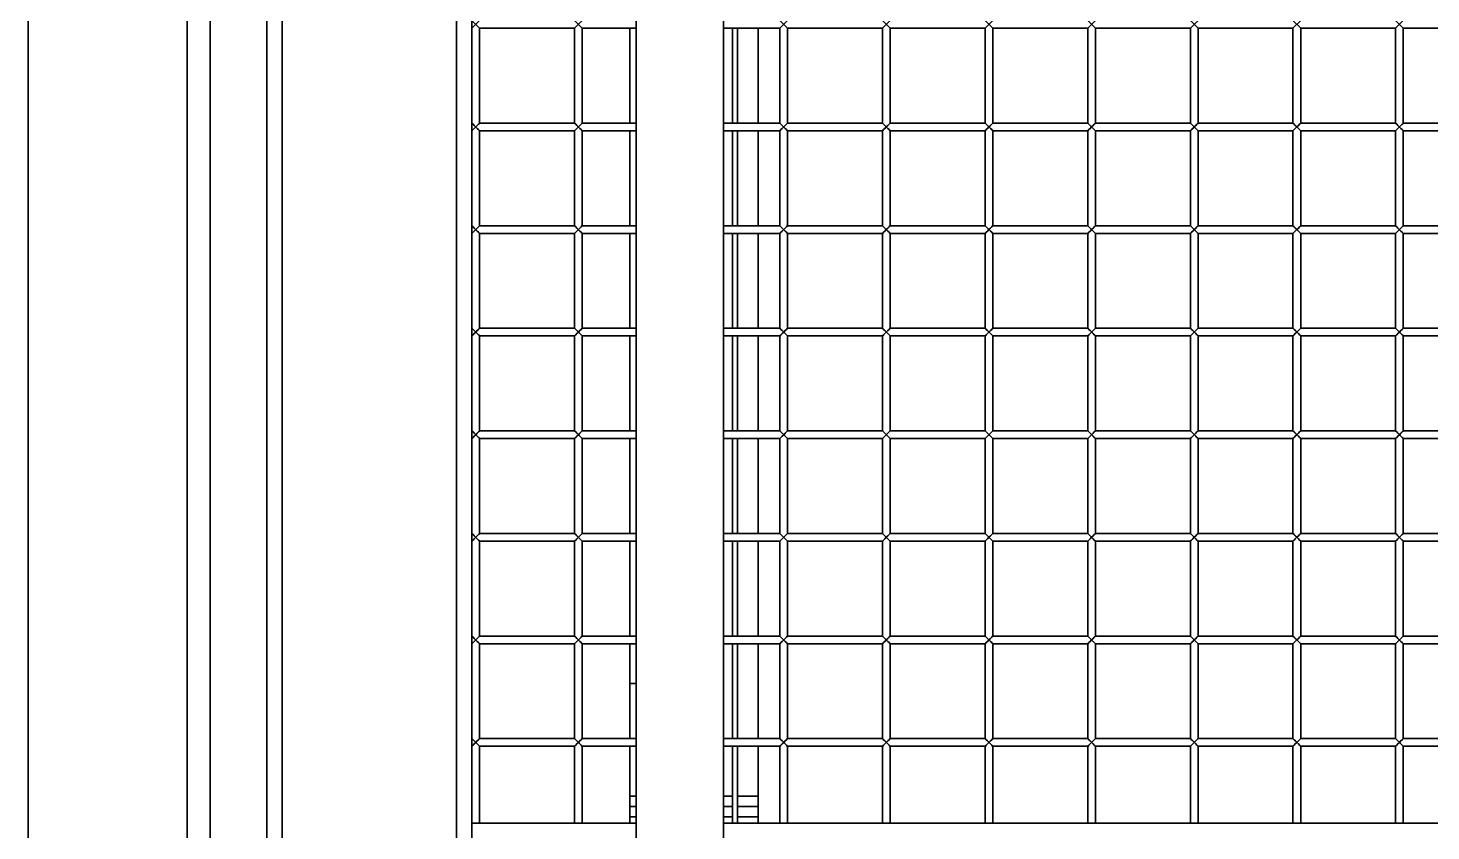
# Model space of a CAD drawing. Header units: millimetres. Extents: x 32496 to 166256, y 3504 to 23939.
# Drawn here: x 46758 to 47305, y 16560 to 16873 of the extents above; entities that cross this region are included whole.
import ezdxf

# ---------------------------------------------------------------- set-up
doc = ezdxf.new("R2010")
doc.units = ezdxf.units.MM
doc.layers.get('0').update_dxf_attribs({"lineweight": 35})

msp = doc.modelspace()

# ---------------------------------------------------------------- linework, layer by layer
at = {"linetype": 'Continuous'}
for p, q in [((46758.14, 17722.349), (46758.14, 15203.349)), ((46820.14, 17722.349), (46820.14, 15203.349)), ((46829.14, 17642.349), (46829.14, 15283.349)), ((46851.14, 17622.849), (46851.14, 15302.849)), ((46857.14, 15302.849), (46857.14, 17622.849)), ((46925.14, 17622.849), (46925.14, 15302.849)), ((46995.14, 17480.849), (46995.14, 16549.849)), ((47029.14, 17480.849), (47029.14, 16549.849)), ((46931.14, 16562.849), (46931.14, 17465.849)), ((46931.14, 16872.849), (46934.14, 16875.849)), ((46931.14, 16875.849), (46934.14, 16872.849)), ((46971.14, 16872.849), (46974.14, 16875.849)), ((46971.14, 16875.849), (46974.14, 16872.849)), ((47051.14, 16872.849), (47054.14, 16875.849)), ((47051.14, 16875.849), (47054.14, 16872.849)), ((47091.14, 16872.849), (47094.14, 16875.849)), ((47091.14, 16875.849), (47094.14, 16872.849)), ((47131.14, 16872.849), (47134.14, 16875.849)), ((47131.14, 16875.849), (47134.14, 16872.849)), ((47171.14, 16872.849), (47174.14, 16875.849)), ((47171.14, 16875.849), (47174.14, 16872.849)), ((47211.14, 16872.849), (47214.14, 16875.849)), ((47211.14, 16875.849), (47214.14, 16872.849)), ((47251.14, 16872.849), (47254.14, 16875.849)), ((47251.14, 16875.849), (47254.14, 16872.849)), ((47291.14, 16872.849), (47294.14, 16875.849)), ((47291.14, 16875.849), (47294.14, 16872.849)), ((46934.14, 16872.849), (46971.14, 16872.849)), ((46934.14, 16872.849), (46934.14, 16835.849)), ((46971.14, 16872.849), (46971.14, 16835.849)), ((46974.14, 16872.849), (46995.14, 16872.849)), ((46974.14, 16872.849), (46974.14, 16835.849)), ((46992.64, 16835.849), (46992.64, 16872.849)), ((47029.14, 16872.849), (47051.14, 16872.849)), ((47032.64, 16872.849), (47032.64, 16835.849)), ((47034.64, 16872.849), (47034.64, 16835.849)), ((47042.64, 16872.849), (47042.64, 16835.849)), ((47051.14, 16872.849), (47051.14, 16835.849)), ((47054.14, 16872.849), (47091.14, 16872.849)), ((47054.14, 16872.849), (47054.14, 16835.849)), ((47091.14, 16872.849), (47091.14, 16835.849)), ((47094.14, 16872.849), (47131.14, 16872.849)), ((47094.14, 16872.849), (47094.14, 16835.849)), ((47131.14, 16872.849), (47131.14, 16835.849)), ((47134.14, 16872.849), (47171.14, 16872.849)), ((47134.14, 16872.849), (47134.14, 16835.849)), ((47171.14, 16872.849), (47171.14, 16835.849)), ((47174.14, 16872.849), (47211.14, 16872.849)), ((47174.14, 16872.849), (47174.14, 16835.849)), ((47211.14, 16872.849), (47211.14, 16835.849)), ((47214.14, 16872.849), (47251.14, 16872.849)), ((47214.14, 16872.849), (47214.14, 16835.849)), ((47251.14, 16872.849), (47251.14, 16835.849)), ((47254.14, 16872.849), (47291.14, 16872.849)), ((47254.14, 16872.849), (47254.14, 16835.849)), ((47291.14, 16872.849), (47291.14, 16835.849)), ((47294.14, 16872.849), (47331.14, 16872.849)), ((47294.14, 16872.849), (47294.14, 16835.849)), ((46931.14, 16832.849), (46934.14, 16835.849)), ((46931.14, 16835.849), (46934.14, 16832.849)), ((46934.14, 16835.849), (46971.14, 16835.849)), ((46971.14, 16832.849), (46974.14, 16835.849)), ((46971.14, 16835.849), (46974.14, 16832.849)), ((46974.14, 16835.849), (46995.14, 16835.849)), ((47029.14, 16835.849), (47051.14, 16835.849)), ((47051.14, 16832.849), (47054.14, 16835.849)), ((47051.14, 16835.849), (47054.14, 16832.849)), ((47054.14, 16835.849), (47091.14, 16835.849)), ((47091.14, 16832.849), (47094.14, 16835.849)), ((47091.14, 16835.849), (47094.14, 16832.849)), ((47094.14, 16835.849), (47131.14, 16835.849)), ((47131.14, 16832.849), (47134.14, 16835.849)), ((47131.14, 16835.849), (47134.14, 16832.849)), ((47134.14, 16835.849), (47171.14, 16835.849)), ((47171.14, 16832.849), (47174.14, 16835.849)), ((47171.14, 16835.849), (47174.14, 16832.849)), ((47174.14, 16835.849), (47211.14, 16835.849)), ((47211.14, 16832.849), (47214.14, 16835.849)), ((47211.14, 16835.849), (47214.14, 16832.849)), ((47214.14, 16835.849), (47251.14, 16835.849)), ((47251.14, 16832.849), (47254.14, 16835.849)), ((47251.14, 16835.849), (47254.14, 16832.849)), ((47254.14, 16835.849), (47291.14, 16835.849)), ((47291.14, 16832.849), (47294.14, 16835.849)), ((47291.14, 16835.849), (47294.14, 16832.849)), ((47294.14, 16835.849), (47331.14, 16835.849)), ((46934.14, 16832.849), (46971.14, 16832.849)), ((46934.14, 16832.849), (46934.14, 16795.849)), ((46971.14, 16832.849), (46971.14, 16795.849)), ((46974.14, 16832.849), (46995.14, 16832.849)), ((46974.14, 16832.849), (46974.14, 16795.849)), ((46992.64, 16795.849), (46992.64, 16832.849)), ((47029.14, 16832.849), (47051.14, 16832.849)), ((47032.64, 16832.849), (47032.64, 16795.849)), ((47034.64, 16832.849), (47034.64, 16795.849)), ((47042.64, 16832.849), (47042.64, 16795.849)), ((47051.14, 16832.849), (47051.14, 16795.849)), ((47054.14, 16832.849), (47091.14, 16832.849)), ((47054.14, 16832.849), (47054.14, 16795.849)), ((47091.14, 16832.849), (47091.14, 16795.849)), ((47094.14, 16832.849), (47131.14, 16832.849)), ((47094.14, 16832.849), (47094.14, 16795.849)), ((47131.14, 16832.849), (47131.14, 16795.849)), ((47134.14, 16832.849), (47171.14, 16832.849)), ((47134.14, 16832.849), (47134.14, 16795.849)), ((47171.14, 16832.849), (47171.14, 16795.849)), ((47174.14, 16832.849), (47211.14, 16832.849)), ((47174.14, 16832.849), (47174.14, 16795.849)), ((47211.14, 16832.849), (47211.14, 16795.849)), ((47214.14, 16832.849), (47251.14, 16832.849)), ((47214.14, 16832.849), (47214.14, 16795.849)), ((47251.14, 16832.849), (47251.14, 16795.849)), ((47254.14, 16832.849), (47291.14, 16832.849)), ((47254.14, 16832.849), (47254.14, 16795.849)), ((47291.14, 16832.849), (47291.14, 16795.849)), ((47294.14, 16832.849), (47331.14, 16832.849)), ((47294.14, 16832.849), (47294.14, 16795.849)), ((46931.14, 16792.849), (46934.14, 16795.849)), ((46931.14, 16795.849), (46934.14, 16792.849)), ((46934.14, 16795.849), (46971.14, 16795.849)), ((46934.14, 16792.849), (46971.14, 16792.849)), ((46934.14, 16792.849), (46934.14, 16755.849)), ((46971.14, 16792.849), (46974.14, 16795.849)), ((46971.14, 16795.849), (46974.14, 16792.849)), ((46971.14, 16792.849), (46971.14, 16755.849)), ((46974.14, 16795.849), (46995.14, 16795.849)), ((46974.14, 16792.849), (46995.14, 16792.849)), ((46974.14, 16792.849), (46974.14, 16755.849)), ((46992.64, 16755.849), (46992.64, 16792.849)), ((47029.14, 16795.849), (47051.14, 16795.849)), ((47029.14, 16792.849), (47051.14, 16792.849)), ((47032.64, 16792.849), (47032.64, 16755.849)), ((47034.64, 16792.849), (47034.64, 16755.849)), ((47042.64, 16792.849), (47042.64, 16755.849)), ((47051.14, 16792.849), (47054.14, 16795.849)), ((47051.14, 16795.849), (47054.14, 16792.849)), ((47051.14, 16792.849), (47051.14, 16755.849)), ((47054.14, 16795.849), (47091.14, 16795.849)), ((47054.14, 16792.849), (47091.14, 16792.849)), ((47054.14, 16792.849), (47054.14, 16755.849)), ((47091.14, 16792.849), (47094.14, 16795.849)), ((47091.14, 16795.849), (47094.14, 16792.849)), ((47091.14, 16792.849), (47091.14, 16755.849)), ((47094.14, 16795.849), (47131.14, 16795.849)), ((47094.14, 16792.849), (47131.14, 16792.849)), ((47094.14, 16792.849), (47094.14, 16755.849)), ((47131.14, 16792.849), (47134.14, 16795.849)), ((47131.14, 16795.849), (47134.14, 16792.849)), ((47131.14, 16792.849), (47131.14, 16755.849)), ((47134.14, 16795.849), (47171.14, 16795.849)), ((47134.14, 16792.849), (47171.14, 16792.849)), ((47134.14, 16792.849), (47134.14, 16755.849)), ((47171.14, 16792.849), (47174.14, 16795.849)), ((47171.14, 16795.849), (47174.14, 16792.849)), ((47171.14, 16792.849), (47171.14, 16755.849)), ((47174.14, 16795.849), (47211.14, 16795.849)), ((47174.14, 16792.849), (47211.14, 16792.849)), ((47174.14, 16792.849), (47174.14, 16755.849)), ((47211.14, 16792.849), (47214.14, 16795.849)), ((47211.14, 16795.849), (47214.14, 16792.849)), ((47211.14, 16792.849), (47211.14, 16755.849)), ((47214.14, 16795.849), (47251.14, 16795.849)), ((47214.14, 16792.849), (47251.14, 16792.849)), ((47214.14, 16792.849), (47214.14, 16755.849)), ((47251.14, 16792.849), (47254.14, 16795.849)), ((47251.14, 16795.849), (47254.14, 16792.849)), ((47251.14, 16792.849), (47251.14, 16755.849)), ((47254.14, 16795.849), (47291.14, 16795.849)), ((47254.14, 16792.849), (47291.14, 16792.849)), ((47254.14, 16792.849), (47254.14, 16755.849)), ((47291.14, 16792.849), (47294.14, 16795.849)), ((47291.14, 16795.849), (47294.14, 16792.849)), ((47291.14, 16792.849), (47291.14, 16755.849)), ((47294.14, 16795.849), (47331.14, 16795.849)), ((47294.14, 16792.849), (47331.14, 16792.849)), ((47294.14, 16792.849), (47294.14, 16755.849)), ((46931.14, 16752.849), (46934.14, 16755.849)), ((46931.14, 16755.849), (46934.14, 16752.849)), ((46934.14, 16755.849), (46971.14, 16755.849)), ((46971.14, 16752.849), (46974.14, 16755.849)), ((46971.14, 16755.849), (46974.14, 16752.849)), ((46974.14, 16755.849), (46995.14, 16755.849)), ((47029.14, 16755.849), (47051.14, 16755.849)), ((47051.14, 16752.849), (47054.14, 16755.849)), ((47051.14, 16755.849), (47054.14, 16752.849)), ((47054.14, 16755.849), (47091.14, 16755.849)), ((47091.14, 16752.849), (47094.14, 16755.849)), ((47091.14, 16755.849), (47094.14, 16752.849)), ((47094.14, 16755.849), (47131.14, 16755.849)), ((47131.14, 16752.849), (47134.14, 16755.849)), ((47131.14, 16755.849), (47134.14, 16752.849)), ((47134.14, 16755.849), (47171.14, 16755.849)), ((47171.14, 16752.849), (47174.14, 16755.849)), ((47171.14, 16755.849), (47174.14, 16752.849)), ((47174.14, 16755.849), (47211.14, 16755.849)), ((47211.14, 16752.849), (47214.14, 16755.849)), ((47211.14, 16755.849), (47214.14, 16752.849)), ((47214.14, 16755.849), (47251.14, 16755.849)), ((47251.14, 16752.849), (47254.14, 16755.849)), ((47251.14, 16755.849), (47254.14, 16752.849)), ((47254.14, 16755.849), (47291.14, 16755.849)), ((47291.14, 16752.849), (47294.14, 16755.849)), ((47291.14, 16755.849), (47294.14, 16752.849)), ((47294.14, 16755.849), (47331.14, 16755.849)), ((46934.14, 16752.849), (46971.14, 16752.849)), ((46934.14, 16752.849), (46934.14, 16715.849)), ((46971.14, 16752.849), (46971.14, 16715.849)), ((46974.14, 16752.849), (46995.14, 16752.849)), ((46974.14, 16752.849), (46974.14, 16715.849)), ((46992.64, 16715.849), (46992.64, 16752.849)), ((47029.14, 16752.849), (47051.14, 16752.849)), ((47032.64, 16752.849), (47032.64, 16715.849)), ((47034.64, 16752.849), (47034.64, 16715.849)), ((47042.64, 16752.849), (47042.64, 16715.849)), ((47051.14, 16752.849), (47051.14, 16715.849)), ((47054.14, 16752.849), (47091.14, 16752.849)), ((47054.14, 16752.849), (47054.14, 16715.849)), ((47091.14, 16752.849), (47091.14, 16715.849)), ((47094.14, 16752.849), (47131.14, 16752.849)), ((47094.14, 16752.849), (47094.14, 16715.849)), ((47131.14, 16752.849), (47131.14, 16715.849)), ((47134.14, 16752.849), (47171.14, 16752.849)), ((47134.14, 16752.849), (47134.14, 16715.849)), ((47171.14, 16752.849), (47171.14, 16715.849)), ((47174.14, 16752.849), (47211.14, 16752.849)), ((47174.14, 16752.849), (47174.14, 16715.849)), ((47211.14, 16752.849), (47211.14, 16715.849)), ((47214.14, 16752.849), (47251.14, 16752.849)), ((47214.14, 16752.849), (47214.14, 16715.849)), ((47251.14, 16752.849), (47251.14, 16715.849)), ((47254.14, 16752.849), (47291.14, 16752.849)), ((47254.14, 16752.849), (47254.14, 16715.849)), ((47291.14, 16752.849), (47291.14, 16715.849)), ((47294.14, 16752.849), (47331.14, 16752.849)), ((47294.14, 16752.849), (47294.14, 16715.849)), ((46931.14, 16712.849), (46934.14, 16715.849)), ((46931.14, 16715.849), (46934.14, 16712.849)), ((46934.14, 16715.849), (46971.14, 16715.849)), ((46971.14, 16712.849), (46974.14, 16715.849)), ((46971.14, 16715.849), (46974.14, 16712.849)), ((46974.14, 16715.849), (46995.14, 16715.849)), ((47029.14, 16715.849), (47051.14, 16715.849)), ((47051.14, 16712.849), (47054.14, 16715.849)), ((47051.14, 16715.849), (47054.14, 16712.849)), ((47054.14, 16715.849), (47091.14, 16715.849)), ((47091.14, 16712.849), (47094.14, 16715.849)), ((47091.14, 16715.849), (47094.14, 16712.849)), ((47094.14, 16715.849), (47131.14, 16715.849)), ((47131.14, 16712.849), (47134.14, 16715.849)), ((47131.14, 16715.849), (47134.14, 16712.849)), ((47134.14, 16715.849), (47171.14, 16715.849)), ((47171.14, 16712.849), (47174.14, 16715.849)), ((47171.14, 16715.849), (47174.14, 16712.849)), ((47174.14, 16715.849), (47211.14, 16715.849)), ((47211.14, 16712.849), (47214.14, 16715.849)), ((47211.14, 16715.849), (47214.14, 16712.849)), ((47214.14, 16715.849), (47251.14, 16715.849)), ((47251.14, 16712.849), (47254.14, 16715.849)), ((47251.14, 16715.849), (47254.14, 16712.849)), ((47254.14, 16715.849), (47291.14, 16715.849)), ((47291.14, 16712.849), (47294.14, 16715.849)), ((47291.14, 16715.849), (47294.14, 16712.849)), ((47294.14, 16715.849), (47331.14, 16715.849)), ((46934.14, 16712.849), (46971.14, 16712.849)), ((46934.14, 16712.849), (46934.14, 16675.849)), ((46971.14, 16712.849), (46971.14, 16675.849)), ((46974.14, 16712.849), (46995.14, 16712.849)), ((46974.14, 16712.849), (46974.14, 16675.849)), ((46992.64, 16675.849), (46992.64, 16712.849)), ((47029.14, 16712.849), (47051.14, 16712.849)), ((47032.64, 16712.849), (47032.64, 16675.849)), ((47034.64, 16712.849), (47034.64, 16675.849)), ((47042.64, 16712.849), (47042.64, 16675.849)), ((47051.14, 16712.849), (47051.14, 16675.849)), ((47054.14, 16712.849), (47091.14, 16712.849)), ((47054.14, 16712.849), (47054.14, 16675.849)), ((47091.14, 16712.849), (47091.14, 16675.849)), ((47094.14, 16712.849), (47131.14, 16712.849)), ((47094.14, 16712.849), (47094.14, 16675.849)), ((47131.14, 16712.849), (47131.14, 16675.849)), ((47134.14, 16712.849), (47171.14, 16712.849)), ((47134.14, 16712.849), (47134.14, 16675.849)), ((47171.14, 16712.849), (47171.14, 16675.849)), ((47174.14, 16712.849), (47211.14, 16712.849)), ((47174.14, 16712.849), (47174.14, 16675.849)), ((47211.14, 16712.849), (47211.14, 16675.849)), ((47214.14, 16712.849), (47251.14, 16712.849)), ((47214.14, 16712.849), (47214.14, 16675.849)), ((47251.14, 16712.849), (47251.14, 16675.849)), ((47254.14, 16712.849), (47291.14, 16712.849)), ((47254.14, 16712.849), (47254.14, 16675.849)), ((47291.14, 16712.849), (47291.14, 16675.849)), ((47294.14, 16712.849), (47331.14, 16712.849)), ((47294.14, 16712.849), (47294.14, 16675.849)), ((46931.14, 16672.849), (46934.14, 16675.849)), ((46931.14, 16675.849), (46934.14, 16672.849)), ((46934.14, 16675.849), (46971.14, 16675.849)), ((46934.14, 16672.849), (46971.14, 16672.849)), ((46934.14, 16672.849), (46934.14, 16635.849)), ((46971.14, 16672.849), (46974.14, 16675.849)), ((46971.14, 16675.849), (46974.14, 16672.849)), ((46971.14, 16672.849), (46971.14, 16635.849)), ((46974.14, 16675.849), (46995.14, 16675.849)), ((46974.14, 16672.849), (46995.14, 16672.849)), ((46974.14, 16672.849), (46974.14, 16635.849)), ((46992.64, 16635.849), (46992.64, 16672.849)), ((47029.14, 16675.849), (47051.14, 16675.849)), ((47029.14, 16672.849), (47051.14, 16672.849)), ((47032.64, 16672.849), (47032.64, 16635.849)), ((47034.64, 16672.849), (47034.64, 16635.849)), ((47042.64, 16672.849), (47042.64, 16635.849)), ((47051.14, 16672.849), (47054.14, 16675.849)), ((47051.14, 16675.849), (47054.14, 16672.849)), ((47051.14, 16672.849), (47051.14, 16635.849)), ((47054.14, 16675.849), (47091.14, 16675.849)), ((47054.14, 16672.849), (47091.14, 16672.849)), ((47054.14, 16672.849), (47054.14, 16635.849)), ((47091.14, 16672.849), (47094.14, 16675.849)), ((47091.14, 16675.849), (47094.14, 16672.849)), ((47091.14, 16672.849), (47091.14, 16635.849)), ((47094.14, 16675.849), (47131.14, 16675.849)), ((47094.14, 16672.849), (47131.14, 16672.849)), ((47094.14, 16672.849), (47094.14, 16635.849)), ((47131.14, 16672.849), (47134.14, 16675.849)), ((47131.14, 16675.849), (47134.14, 16672.849)), ((47131.14, 16672.849), (47131.14, 16635.849)), ((47134.14, 16675.849), (47171.14, 16675.849)), ((47134.14, 16672.849), (47171.14, 16672.849)), ((47134.14, 16672.849), (47134.14, 16635.849)), ((47171.14, 16672.849), (47174.14, 16675.849)), ((47171.14, 16675.849), (47174.14, 16672.849)), ((47171.14, 16672.849), (47171.14, 16635.849)), ((47174.14, 16675.849), (47211.14, 16675.849)), ((47174.14, 16672.849), (47211.14, 16672.849)), ((47174.14, 16672.849), (47174.14, 16635.849)), ((47211.14, 16672.849), (47214.14, 16675.849)), ((47211.14, 16675.849), (47214.14, 16672.849)), ((47211.14, 16672.849), (47211.14, 16635.849)), ((47214.14, 16675.849), (47251.14, 16675.849)), ((47214.14, 16672.849), (47251.14, 16672.849)), ((47214.14, 16672.849), (47214.14, 16635.849)), ((47251.14, 16672.849), (47254.14, 16675.849)), ((47251.14, 16675.849), (47254.14, 16672.849)), ((47251.14, 16672.849), (47251.14, 16635.849)), ((47254.14, 16675.849), (47291.14, 16675.849)), ((47254.14, 16672.849), (47291.14, 16672.849)), ((47254.14, 16672.849), (47254.14, 16635.849)), ((47291.14, 16672.849), (47294.14, 16675.849)), ((47291.14, 16675.849), (47294.14, 16672.849)), ((47291.14, 16672.849), (47291.14, 16635.849)), ((47294.14, 16675.849), (47331.14, 16675.849)), ((47294.14, 16672.849), (47331.14, 16672.849)), ((47294.14, 16672.849), (47294.14, 16635.849)), ((46931.14, 16632.849), (46934.14, 16635.849)), ((46931.14, 16635.849), (46934.14, 16632.849)), ((46934.14, 16635.849), (46971.14, 16635.849)), ((46934.14, 16632.849), (46971.14, 16632.849)), ((46934.14, 16632.849), (46934.14, 16595.849)), ((46971.14, 16632.849), (46974.14, 16635.849)), ((46971.14, 16635.849), (46974.14, 16632.849)), ((46971.14, 16632.849), (46971.14, 16595.849)), ((46974.14, 16635.849), (46995.14, 16635.849)), ((46974.14, 16632.849), (46995.14, 16632.849)), ((46974.14, 16632.849), (46974.14, 16595.849)), ((46992.64, 16595.849), (46992.64, 16632.849)), ((47029.14, 16635.849), (47051.14, 16635.849)), ((47029.14, 16632.849), (47051.14, 16632.849)), ((47032.64, 16632.849), (47032.64, 16595.849)), ((47034.64, 16632.849), (47034.64, 16595.849)), ((47042.64, 16632.849), (47042.64, 16595.849)), ((47051.14, 16632.849), (47054.14, 16635.849)), ((47051.14, 16635.849), (47054.14, 16632.849)), ((47051.14, 16632.849), (47051.14, 16595.849)), ((47054.14, 16635.849), (47091.14, 16635.849)), ((47054.14, 16632.849), (47091.14, 16632.849)), ((47054.14, 16632.849), (47054.14, 16595.849)), ((47091.14, 16632.849), (47094.14, 16635.849)), ((47091.14, 16635.849), (47094.14, 16632.849)), ((47091.14, 16632.849), (47091.14, 16595.849)), ((47094.14, 16635.849), (47131.14, 16635.849)), ((47094.14, 16632.849), (47131.14, 16632.849)), ((47094.14, 16632.849), (47094.14, 16595.849)), ((47131.14, 16632.849), (47134.14, 16635.849)), ((47131.14, 16635.849), (47134.14, 16632.849)), ((47131.14, 16632.849), (47131.14, 16595.849)), ((47134.14, 16635.849), (47171.14, 16635.849)), ((47134.14, 16632.849), (47171.14, 16632.849)), ((47134.14, 16632.849), (47134.14, 16595.849)), ((47171.14, 16632.849), (47174.14, 16635.849)), ((47171.14, 16635.849), (47174.14, 16632.849)), ((47171.14, 16632.849), (47171.14, 16595.849)), ((47174.14, 16635.849), (47211.14, 16635.849)), ((47174.14, 16632.849), (47211.14, 16632.849)), ((47174.14, 16632.849), (47174.14, 16595.849)), ((47211.14, 16632.849), (47214.14, 16635.849)), ((47211.14, 16635.849), (47214.14, 16632.849)), ((47211.14, 16632.849), (47211.14, 16595.849)), ((47214.14, 16635.849), (47251.14, 16635.849)), ((47214.14, 16632.849), (47251.14, 16632.849)), ((47214.14, 16632.849), (47214.14, 16595.849)), ((47251.14, 16632.849), (47254.14, 16635.849)), ((47251.14, 16635.849), (47254.14, 16632.849)), ((47251.14, 16632.849), (47251.14, 16595.849)), ((47254.14, 16635.849), (47291.14, 16635.849)), ((47254.14, 16632.849), (47291.14, 16632.849)), ((47254.14, 16632.849), (47254.14, 16595.849)), ((47291.14, 16632.849), (47294.14, 16635.849)), ((47291.14, 16635.849), (47294.14, 16632.849)), ((47291.14, 16632.849), (47291.14, 16595.849)), ((47294.14, 16635.849), (47331.14, 16635.849)), ((47294.14, 16632.849), (47331.14, 16632.849)), ((47294.14, 16632.849), (47294.14, 16595.849)), ((46992.64, 16617.349), (46995.14, 16617.349)), ((46931.14, 16592.849), (46934.14, 16595.849)), ((46931.14, 16595.849), (46934.14, 16592.849)), ((46934.14, 16595.849), (46971.14, 16595.849)), ((46971.14, 16592.849), (46974.14, 16595.849)), ((46971.14, 16595.849), (46974.14, 16592.849)), ((46974.14, 16595.849), (46995.14, 16595.849)), ((47029.14, 16595.849), (47051.14, 16595.849)), ((47051.14, 16592.849), (47054.14, 16595.849)), ((47051.14, 16595.849), (47054.14, 16592.849)), ((47054.14, 16595.849), (47091.14, 16595.849)), ((47091.14, 16592.849), (47094.14, 16595.849)), ((47091.14, 16595.849), (47094.14, 16592.849)), ((47094.14, 16595.849), (47131.14, 16595.849)), ((47131.14, 16592.849), (47134.14, 16595.849)), ((47131.14, 16595.849), (47134.14, 16592.849)), ((47134.14, 16595.849), (47171.14, 16595.849)), ((47171.14, 16592.849), (47174.14, 16595.849)), ((47171.14, 16595.849), (47174.14, 16592.849)), ((47174.14, 16595.849), (47211.14, 16595.849)), ((47211.14, 16592.849), (47214.14, 16595.849)), ((47211.14, 16595.849), (47214.14, 16592.849)), ((47214.14, 16595.849), (47251.14, 16595.849)), ((47251.14, 16592.849), (47254.14, 16595.849)), ((47251.14, 16595.849), (47254.14, 16592.849)), ((47254.14, 16595.849), (47291.14, 16595.849)), ((47291.14, 16592.849), (47294.14, 16595.849)), ((47291.14, 16595.849), (47294.14, 16592.849)), ((47294.14, 16595.849), (47331.14, 16595.849)), ((46934.14, 16592.849), (46971.14, 16592.849)), ((46934.14, 16592.849), (46934.14, 16562.849)), ((46971.14, 16592.849), (46971.14, 16562.849)), ((46974.14, 16592.849), (46995.14, 16592.849)), ((46974.14, 16592.849), (46974.14, 16562.849)), ((46992.64, 16562.849), (46992.64, 16592.849)), ((47029.14, 16592.849), (47051.14, 16592.849)), ((47032.64, 16592.849), (47032.64, 16562.849)), ((47034.64, 16592.849), (47034.64, 16562.849)), ((47042.64, 16592.849), (47042.64, 16562.849)), ((47051.14, 16592.849), (47051.14, 16562.849)), ((47054.14, 16592.849), (47091.14, 16592.849)), ((47054.14, 16592.849), (47054.14, 16562.849)), ((47091.14, 16592.849), (47091.14, 16562.849)), ((47094.14, 16592.849), (47131.14, 16592.849)), ((47094.14, 16592.849), (47094.14, 16562.849)), ((47131.14, 16592.849), (47131.14, 16562.849)), ((47134.14, 16592.849), (47171.14, 16592.849)), ((47134.14, 16592.849), (47134.14, 16562.849)), ((47171.14, 16592.849), (47171.14, 16562.849)), ((47174.14, 16592.849), (47211.14, 16592.849)), ((47174.14, 16592.849), (47174.14, 16562.849)), ((47211.14, 16592.849), (47211.14, 16562.849)), ((47214.14, 16592.849), (47251.14, 16592.849)), ((47214.14, 16592.849), (47214.14, 16562.849)), ((47251.14, 16592.849), (47251.14, 16562.849)), ((47254.14, 16592.849), (47291.14, 16592.849)), ((47254.14, 16592.849), (47254.14, 16562.849)), ((47291.14, 16592.849), (47291.14, 16562.849)), ((47294.14, 16592.849), (47331.14, 16592.849)), ((47294.14, 16592.849), (47294.14, 16562.849)), ((46995.14, 16573.349), (46992.64, 16573.349)), ((47032.64, 16573.349), (47029.14, 16573.349)), ((47042.64, 16573.349), (47034.64, 16573.349)), ((46992.64, 16569.349), (46995.14, 16569.349)), ((47029.14, 16569.349), (47032.64, 16569.349)), ((47034.64, 16569.349), (47042.64, 16569.349)), ((46995.14, 16562.849), (46931.14, 16562.849)), ((46931.14, 16362.849), (46931.14, 16562.849)), ((46995.14, 16565.349), (46992.64, 16565.349)), ((47032.64, 16565.349), (47029.14, 16565.349)), ((47655.14, 16562.849), (47029.14, 16562.849)), ((47042.64, 16565.349), (47034.64, 16565.349))]:
    msp.add_line(p, q, dxfattribs=at)
for points in [[(46931.14, 16835.849), (46931.57, 16835.418), (46932.06, 16834.929), (46933.229, 16833.759)], [(46932.64, 16834.349), (46933.227, 16834.936), (46933.702, 16835.411), (46934.025, 16835.734)], [(46971.14, 16835.849), (46971.57, 16835.418), (46972.06, 16834.929), (46973.229, 16833.759)], [(46972.64, 16834.349), (46973.227, 16834.936), (46973.702, 16835.411), (46974.025, 16835.734)], [(47051.14, 16835.849), (47051.57, 16835.418), (47052.06, 16834.929), (47053.229, 16833.759)], [(47052.64, 16834.349), (47053.227, 16834.936), (47053.702, 16835.411), (47054.025, 16835.734)], [(47091.14, 16835.849), (47091.57, 16835.418), (47092.06, 16834.929), (47093.229, 16833.759)], [(47092.64, 16834.349), (47093.227, 16834.936), (47093.702, 16835.411), (47094.025, 16835.734)], [(47131.14, 16835.849), (47131.57, 16835.418), (47132.06, 16834.929), (47133.229, 16833.759)], [(47132.64, 16834.349), (47133.227, 16834.936), (47133.702, 16835.411), (47134.025, 16835.734)], [(47171.14, 16835.849), (47171.57, 16835.418), (47172.06, 16834.929), (47173.229, 16833.759)], [(47172.64, 16834.349), (47173.227, 16834.936), (47173.702, 16835.411), (47174.025, 16835.734)], [(47211.14, 16835.849), (47211.57, 16835.418), (47212.06, 16834.929), (47213.229, 16833.759)], [(47212.64, 16834.349), (47213.227, 16834.936), (47213.702, 16835.411), (47214.025, 16835.734)], [(47251.14, 16835.849), (47251.57, 16835.418), (47252.06, 16834.929), (47253.229, 16833.759)], [(47252.64, 16834.349), (47253.227, 16834.936), (47253.702, 16835.411), (47254.025, 16835.734)], [(47291.14, 16835.849), (47291.57, 16835.418), (47292.06, 16834.929), (47293.229, 16833.759)], [(47292.64, 16834.349), (47293.227, 16834.936), (47293.702, 16835.411), (47294.025, 16835.734)], [(46932.64, 16834.349), (46932.049, 16833.758), (46931.579, 16833.288), (46931.254, 16832.963)], [(46934.024, 16832.965), (46933.701, 16833.287), (46933.229, 16833.759)], [(46972.64, 16834.349), (46972.049, 16833.758), (46971.579, 16833.288), (46971.254, 16832.963)], [(46974.024, 16832.965), (46973.701, 16833.287), (46973.229, 16833.759)], [(47052.64, 16834.349), (47052.049, 16833.758), (47051.579, 16833.288), (47051.254, 16832.963)], [(47054.024, 16832.965), (47053.701, 16833.287), (47053.229, 16833.759)], [(47092.64, 16834.349), (47092.049, 16833.758), (47091.579, 16833.288), (47091.254, 16832.963)], [(47094.024, 16832.965), (47093.701, 16833.287), (47093.229, 16833.759)], [(47132.64, 16834.349), (47132.049, 16833.758), (47131.579, 16833.288), (47131.254, 16832.963)], [(47134.024, 16832.965), (47133.701, 16833.287), (47133.229, 16833.759)], [(47172.64, 16834.349), (47172.049, 16833.758), (47171.579, 16833.288), (47171.254, 16832.963)], [(47174.024, 16832.965), (47173.701, 16833.287), (47173.229, 16833.759)], [(47212.64, 16834.349), (47212.049, 16833.758), (47211.579, 16833.288), (47211.254, 16832.963)], [(47214.024, 16832.965), (47213.701, 16833.287), (47213.229, 16833.759)], [(47252.64, 16834.349), (47252.049, 16833.758), (47251.579, 16833.288), (47251.254, 16832.963)], [(47254.024, 16832.965), (47253.701, 16833.287), (47253.229, 16833.759)], [(47292.64, 16834.349), (47292.049, 16833.758), (47291.579, 16833.288), (47291.254, 16832.963)], [(47294.024, 16832.965), (47293.701, 16833.287), (47293.229, 16833.759)], [(46931.14, 16795.849), (46931.57, 16795.418), (46932.06, 16794.929), (46933.229, 16793.759)], [(46932.64, 16794.349), (46932.049, 16793.758), (46931.579, 16793.288), (46931.254, 16792.963)], [(46932.64, 16794.349), (46933.227, 16794.936), (46933.702, 16795.411), (46934.025, 16795.734)], [(46934.024, 16792.965), (46933.701, 16793.287), (46933.229, 16793.759)], [(46971.14, 16795.849), (46971.57, 16795.418), (46972.06, 16794.929), (46973.229, 16793.759)], [(46972.64, 16794.349), (46972.049, 16793.758), (46971.579, 16793.288), (46971.254, 16792.963)], [(46972.64, 16794.349), (46973.227, 16794.936), (46973.702, 16795.411), (46974.025, 16795.734)], [(46974.024, 16792.965), (46973.701, 16793.287), (46973.229, 16793.759)], [(47051.14, 16795.849), (47051.57, 16795.418), (47052.06, 16794.929), (47053.229, 16793.759)], [(47052.64, 16794.349), (47052.049, 16793.758), (47051.579, 16793.288), (47051.254, 16792.963)], [(47052.64, 16794.349), (47053.227, 16794.936), (47053.702, 16795.411), (47054.025, 16795.734)], [(47054.024, 16792.965), (47053.701, 16793.287), (47053.229, 16793.759)], [(47091.14, 16795.849), (47091.57, 16795.418), (47092.06, 16794.929), (47093.229, 16793.759)], [(47092.64, 16794.349), (47092.049, 16793.758), (47091.579, 16793.288), (47091.254, 16792.963)], [(47092.64, 16794.349), (47093.227, 16794.936), (47093.702, 16795.411), (47094.025, 16795.734)], [(47094.024, 16792.965), (47093.701, 16793.287), (47093.229, 16793.759)], [(47131.14, 16795.849), (47131.57, 16795.418), (47132.06, 16794.929), (47133.229, 16793.759)], [(47132.64, 16794.349), (47132.049, 16793.758), (47131.579, 16793.288), (47131.254, 16792.963)], [(47132.64, 16794.349), (47133.227, 16794.936), (47133.702, 16795.411), (47134.025, 16795.734)], [(47134.024, 16792.965), (47133.701, 16793.287), (47133.229, 16793.759)], [(47171.14, 16795.849), (47171.57, 16795.418), (47172.06, 16794.929), (47173.229, 16793.759)], [(47172.64, 16794.349), (47172.049, 16793.758), (47171.579, 16793.288), (47171.254, 16792.963)], [(47172.64, 16794.349), (47173.227, 16794.936), (47173.702, 16795.411), (47174.025, 16795.734)], [(47174.024, 16792.965), (47173.701, 16793.287), (47173.229, 16793.759)], [(47211.14, 16795.849), (47211.57, 16795.418), (47212.06, 16794.929), (47213.229, 16793.759)], [(47212.64, 16794.349), (47212.049, 16793.758), (47211.579, 16793.288), (47211.254, 16792.963)], [(47212.64, 16794.349), (47213.227, 16794.936), (47213.702, 16795.411), (47214.025, 16795.734)], [(47214.024, 16792.965), (47213.701, 16793.287), (47213.229, 16793.759)], [(47251.14, 16795.849), (47251.57, 16795.418), (47252.06, 16794.929), (47253.229, 16793.759)], [(47252.64, 16794.349), (47252.049, 16793.758), (47251.579, 16793.288), (47251.254, 16792.963)], [(47252.64, 16794.349), (47253.227, 16794.936), (47253.702, 16795.411), (47254.025, 16795.734)], [(47254.024, 16792.965), (47253.701, 16793.287), (47253.229, 16793.759)], [(47291.14, 16795.849), (47291.57, 16795.418), (47292.06, 16794.929), (47293.229, 16793.759)], [(47292.64, 16794.349), (47292.049, 16793.758), (47291.579, 16793.288), (47291.254, 16792.963)], [(47292.64, 16794.349), (47293.227, 16794.936), (47293.702, 16795.411), (47294.025, 16795.734)], [(47294.024, 16792.965), (47293.701, 16793.287), (47293.229, 16793.759)], [(46931.14, 16755.849), (46931.57, 16755.418), (46932.06, 16754.929), (46933.229, 16753.759)], [(46932.64, 16754.349), (46932.049, 16753.758), (46931.579, 16753.288), (46931.254, 16752.963)], [(46932.64, 16754.349), (46933.227, 16754.936), (46933.702, 16755.411), (46934.025, 16755.734)], [(46934.024, 16752.965), (46933.701, 16753.287), (46933.229, 16753.759)], [(46971.14, 16755.849), (46971.57, 16755.418), (46972.06, 16754.929), (46973.229, 16753.759)], [(46972.64, 16754.349), (46972.049, 16753.758), (46971.579, 16753.288), (46971.254, 16752.963)], [(46972.64, 16754.349), (46973.227, 16754.936), (46973.702, 16755.411), (46974.025, 16755.734)], [(46974.024, 16752.965), (46973.701, 16753.287), (46973.229, 16753.759)], [(47051.14, 16755.849), (47051.57, 16755.418), (47052.06, 16754.929), (47053.229, 16753.759)], [(47052.64, 16754.349), (47052.049, 16753.758), (47051.579, 16753.288), (47051.254, 16752.963)], [(47052.64, 16754.349), (47053.227, 16754.936), (47053.702, 16755.411), (47054.025, 16755.734)], [(47054.024, 16752.965), (47053.701, 16753.287), (47053.229, 16753.759)], [(47091.14, 16755.849), (47091.57, 16755.418), (47092.06, 16754.929), (47093.229, 16753.759)], [(47092.64, 16754.349), (47092.049, 16753.758), (47091.579, 16753.288), (47091.254, 16752.963)], [(47092.64, 16754.349), (47093.227, 16754.936), (47093.702, 16755.411), (47094.025, 16755.734)], [(47094.024, 16752.965), (47093.701, 16753.287), (47093.229, 16753.759)], [(47131.14, 16755.849), (47131.57, 16755.418), (47132.06, 16754.929), (47133.229, 16753.759)], [(47132.64, 16754.349), (47132.049, 16753.758), (47131.579, 16753.288), (47131.254, 16752.963)], [(47132.64, 16754.349), (47133.227, 16754.936), (47133.702, 16755.411), (47134.025, 16755.734)], [(47134.024, 16752.965), (47133.701, 16753.287), (47133.229, 16753.759)], [(47171.14, 16755.849), (47171.57, 16755.418), (47172.06, 16754.929), (47173.229, 16753.759)], [(47172.64, 16754.349), (47172.049, 16753.758), (47171.579, 16753.288), (47171.254, 16752.963)], [(47172.64, 16754.349), (47173.227, 16754.936), (47173.702, 16755.411), (47174.025, 16755.734)], [(47174.024, 16752.965), (47173.701, 16753.287), (47173.229, 16753.759)], [(47211.14, 16755.849), (47211.57, 16755.418), (47212.06, 16754.929), (47213.229, 16753.759)], [(47212.64, 16754.349), (47212.049, 16753.758), (47211.579, 16753.288), (47211.254, 16752.963)], [(47212.64, 16754.349), (47213.227, 16754.936), (47213.702, 16755.411), (47214.025, 16755.734)], [(47214.024, 16752.965), (47213.701, 16753.287), (47213.229, 16753.759)], [(47251.14, 16755.849), (47251.57, 16755.418), (47252.06, 16754.929), (47253.229, 16753.759)], [(47252.64, 16754.349), (47252.049, 16753.758), (47251.579, 16753.288), (47251.254, 16752.963)], [(47252.64, 16754.349), (47253.227, 16754.936), (47253.702, 16755.411), (47254.025, 16755.734)], [(47254.024, 16752.965), (47253.701, 16753.287), (47253.229, 16753.759)], [(47291.14, 16755.849), (47291.57, 16755.418), (47292.06, 16754.929), (47293.229, 16753.759)], [(47292.64, 16754.349), (47292.049, 16753.758), (47291.579, 16753.288), (47291.254, 16752.963)], [(47292.64, 16754.349), (47293.227, 16754.936), (47293.702, 16755.411), (47294.025, 16755.734)], [(47294.024, 16752.965), (47293.701, 16753.287), (47293.229, 16753.759)], [(46931.14, 16715.849), (46931.57, 16715.418), (46932.06, 16714.929), (46933.229, 16713.759)], [(46932.64, 16714.349), (46933.227, 16714.936), (46933.702, 16715.411), (46934.025, 16715.734)], [(46971.14, 16715.849), (46971.57, 16715.418), (46972.06, 16714.929), (46973.229, 16713.759)], [(46972.64, 16714.349), (46973.227, 16714.936), (46973.702, 16715.411), (46974.025, 16715.734)], [(47051.14, 16715.849), (47051.57, 16715.418), (47052.06, 16714.929), (47053.229, 16713.759)], [(47052.64, 16714.349), (47053.227, 16714.936), (47053.702, 16715.411), (47054.025, 16715.734)], [(47091.14, 16715.849), (47091.57, 16715.418), (47092.06, 16714.929), (47093.229, 16713.759)], [(47092.64, 16714.349), (47093.227, 16714.936), (47093.702, 16715.411), (47094.025, 16715.734)], [(47131.14, 16715.849), (47131.57, 16715.418), (47132.06, 16714.929), (47133.229, 16713.759)], [(47132.64, 16714.349), (47133.227, 16714.936), (47133.702, 16715.411), (47134.025, 16715.734)], [(47171.14, 16715.849), (47171.57, 16715.418), (47172.06, 16714.929), (47173.229, 16713.759)], [(47172.64, 16714.349), (47173.227, 16714.936), (47173.702, 16715.411), (47174.025, 16715.734)], [(47211.14, 16715.849), (47211.57, 16715.418), (47212.06, 16714.929), (47213.229, 16713.759)], [(47212.64, 16714.349), (47213.227, 16714.936), (47213.702, 16715.411), (47214.025, 16715.734)], [(47251.14, 16715.849), (47251.57, 16715.418), (47252.06, 16714.929), (47253.229, 16713.759)], [(47252.64, 16714.349), (47253.227, 16714.936), (47253.702, 16715.411), (47254.025, 16715.734)], [(47291.14, 16715.849), (47291.57, 16715.418), (47292.06, 16714.929), (47293.229, 16713.759)], [(47292.64, 16714.349), (47293.227, 16714.936), (47293.702, 16715.411), (47294.025, 16715.734)], [(46932.64, 16714.349), (46932.049, 16713.758), (46931.579, 16713.288), (46931.254, 16712.963)], [(46934.024, 16712.965), (46933.701, 16713.287), (46933.229, 16713.759)], [(46972.64, 16714.349), (46972.049, 16713.758), (46971.579, 16713.288), (46971.254, 16712.963)], [(46974.024, 16712.965), (46973.701, 16713.287), (46973.229, 16713.759)], [(47052.64, 16714.349), (47052.049, 16713.758), (47051.579, 16713.288), (47051.254, 16712.963)], [(47054.024, 16712.965), (47053.701, 16713.287), (47053.229, 16713.759)], [(47092.64, 16714.349), (47092.049, 16713.758), (47091.579, 16713.288), (47091.254, 16712.963)], [(47094.024, 16712.965), (47093.701, 16713.287), (47093.229, 16713.759)], [(47132.64, 16714.349), (47132.049, 16713.758), (47131.579, 16713.288), (47131.254, 16712.963)], [(47134.024, 16712.965), (47133.701, 16713.287), (47133.229, 16713.759)], [(47172.64, 16714.349), (47172.049, 16713.758), (47171.579, 16713.288), (47171.254, 16712.963)], [(47174.024, 16712.965), (47173.701, 16713.287), (47173.229, 16713.759)], [(47212.64, 16714.349), (47212.049, 16713.758), (47211.579, 16713.288), (47211.254, 16712.963)], [(47214.024, 16712.965), (47213.701, 16713.287), (47213.229, 16713.759)], [(47252.64, 16714.349), (47252.049, 16713.758), (47251.579, 16713.288), (47251.254, 16712.963)], [(47254.024, 16712.965), (47253.701, 16713.287), (47253.229, 16713.759)], [(47292.64, 16714.349), (47292.049, 16713.758), (47291.579, 16713.288), (47291.254, 16712.963)], [(47294.024, 16712.965), (47293.701, 16713.287), (47293.229, 16713.759)], [(46931.14, 16675.849), (46931.57, 16675.418), (46932.06, 16674.929), (46933.229, 16673.759)], [(46932.64, 16674.349), (46932.049, 16673.758), (46931.579, 16673.288), (46931.254, 16672.963)], [(46932.64, 16674.349), (46933.227, 16674.936), (46933.702, 16675.411), (46934.025, 16675.734)], [(46934.024, 16672.965), (46933.701, 16673.287), (46933.229, 16673.759)], [(46971.14, 16675.849), (46971.57, 16675.418), (46972.06, 16674.929), (46973.229, 16673.759)], [(46972.64, 16674.349), (46972.049, 16673.758), (46971.579, 16673.288), (46971.254, 16672.963)], [(46972.64, 16674.349), (46973.227, 16674.936), (46973.702, 16675.411), (46974.025, 16675.734)], [(46974.024, 16672.965), (46973.701, 16673.287), (46973.229, 16673.759)], [(47051.14, 16675.849), (47051.57, 16675.418), (47052.06, 16674.929), (47053.229, 16673.759)], [(47052.64, 16674.349), (47052.049, 16673.758), (47051.579, 16673.288), (47051.254, 16672.963)], [(47052.64, 16674.349), (47053.227, 16674.936), (47053.702, 16675.411), (47054.025, 16675.734)], [(47054.024, 16672.965), (47053.701, 16673.287), (47053.229, 16673.759)], [(47091.14, 16675.849), (47091.57, 16675.418), (47092.06, 16674.929), (47093.229, 16673.759)], [(47092.64, 16674.349), (47092.049, 16673.758), (47091.579, 16673.288), (47091.254, 16672.963)], [(47092.64, 16674.349), (47093.227, 16674.936), (47093.702, 16675.411), (47094.025, 16675.734)], [(47094.024, 16672.965), (47093.701, 16673.287), (47093.229, 16673.759)], [(47131.14, 16675.849), (47131.57, 16675.418), (47132.06, 16674.929), (47133.229, 16673.759)], [(47132.64, 16674.349), (47132.049, 16673.758), (47131.579, 16673.288), (47131.254, 16672.963)], [(47132.64, 16674.349), (47133.227, 16674.936), (47133.702, 16675.411), (47134.025, 16675.734)], [(47134.024, 16672.965), (47133.701, 16673.287), (47133.229, 16673.759)], [(47171.14, 16675.849), (47171.57, 16675.418), (47172.06, 16674.929), (47173.229, 16673.759)], [(47172.64, 16674.349), (47172.049, 16673.758), (47171.579, 16673.288), (47171.254, 16672.963)], [(47172.64, 16674.349), (47173.227, 16674.936), (47173.702, 16675.411), (47174.025, 16675.734)], [(47174.024, 16672.965), (47173.701, 16673.287), (47173.229, 16673.759)], [(47211.14, 16675.849), (47211.57, 16675.418), (47212.06, 16674.929), (47213.229, 16673.759)], [(47212.64, 16674.349), (47212.049, 16673.758), (47211.579, 16673.288), (47211.254, 16672.963)], [(47212.64, 16674.349), (47213.227, 16674.936), (47213.702, 16675.411), (47214.025, 16675.734)], [(47214.024, 16672.965), (47213.701, 16673.287), (47213.229, 16673.759)], [(47251.14, 16675.849), (47251.57, 16675.418), (47252.06, 16674.929), (47253.229, 16673.759)], [(47252.64, 16674.349), (47252.049, 16673.758), (47251.579, 16673.288), (47251.254, 16672.963)], [(47252.64, 16674.349), (47253.227, 16674.936), (47253.702, 16675.411), (47254.025, 16675.734)], [(47254.024, 16672.965), (47253.701, 16673.287), (47253.229, 16673.759)], [(47291.14, 16675.849), (47291.57, 16675.418), (47292.06, 16674.929), (47293.229, 16673.759)], [(47292.64, 16674.349), (47292.049, 16673.758), (47291.579, 16673.288), (47291.254, 16672.963)], [(47292.64, 16674.349), (47293.227, 16674.936), (47293.702, 16675.411), (47294.025, 16675.734)], [(47294.024, 16672.965), (47293.701, 16673.287), (47293.229, 16673.759)], [(46931.14, 16635.849), (46931.57, 16635.418), (46932.06, 16634.929), (46933.229, 16633.759)], [(46932.64, 16634.349), (46932.049, 16633.758), (46931.579, 16633.288), (46931.254, 16632.963)], [(46932.64, 16634.349), (46933.227, 16634.936), (46933.702, 16635.411), (46934.025, 16635.734)], [(46934.024, 16632.965), (46933.701, 16633.287), (46933.229, 16633.759)], [(46971.14, 16635.849), (46971.57, 16635.418), (46972.06, 16634.929), (46973.229, 16633.759)], [(46972.64, 16634.349), (46972.049, 16633.758), (46971.579, 16633.288), (46971.254, 16632.963)], [(46972.64, 16634.349), (46973.227, 16634.936), (46973.702, 16635.411), (46974.025, 16635.734)], [(46974.024, 16632.965), (46973.701, 16633.287), (46973.229, 16633.759)], [(47051.14, 16635.849), (47051.57, 16635.418), (47052.06, 16634.929), (47053.229, 16633.759)], [(47052.64, 16634.349), (47052.049, 16633.758), (47051.579, 16633.288), (47051.254, 16632.963)], [(47052.64, 16634.349), (47053.227, 16634.936), (47053.702, 16635.411), (47054.025, 16635.734)], [(47054.024, 16632.965), (47053.701, 16633.287), (47053.229, 16633.759)], [(47091.14, 16635.849), (47091.57, 16635.418), (47092.06, 16634.929), (47093.229, 16633.759)], [(47092.64, 16634.349), (47092.049, 16633.758), (47091.579, 16633.288), (47091.254, 16632.963)], [(47092.64, 16634.349), (47093.227, 16634.936), (47093.702, 16635.411), (47094.025, 16635.734)], [(47094.024, 16632.965), (47093.701, 16633.287), (47093.229, 16633.759)], [(47131.14, 16635.849), (47131.57, 16635.418), (47132.06, 16634.929), (47133.229, 16633.759)], [(47132.64, 16634.349), (47132.049, 16633.758), (47131.579, 16633.288), (47131.254, 16632.963)], [(47132.64, 16634.349), (47133.227, 16634.936), (47133.702, 16635.411), (47134.025, 16635.734)], [(47134.024, 16632.965), (47133.701, 16633.287), (47133.229, 16633.759)], [(47171.14, 16635.849), (47171.57, 16635.418), (47172.06, 16634.929), (47173.229, 16633.759)], [(47172.64, 16634.349), (47172.049, 16633.758), (47171.579, 16633.288), (47171.254, 16632.963)], [(47172.64, 16634.349), (47173.227, 16634.936), (47173.702, 16635.411), (47174.025, 16635.734)], [(47174.024, 16632.965), (47173.701, 16633.287), (47173.229, 16633.759)], [(47211.14, 16635.849), (47211.57, 16635.418), (47212.06, 16634.929), (47213.229, 16633.759)], [(47212.64, 16634.349), (47212.049, 16633.758), (47211.579, 16633.288), (47211.254, 16632.963)], [(47212.64, 16634.349), (47213.227, 16634.936), (47213.702, 16635.411), (47214.025, 16635.734)], [(47214.024, 16632.965), (47213.701, 16633.287), (47213.229, 16633.759)], [(47251.14, 16635.849), (47251.57, 16635.418), (47252.06, 16634.929), (47253.229, 16633.759)], [(47252.64, 16634.349), (47252.049, 16633.758), (47251.579, 16633.288), (47251.254, 16632.963)], [(47252.64, 16634.349), (47253.227, 16634.936), (47253.702, 16635.411), (47254.025, 16635.734)], [(47254.024, 16632.965), (47253.701, 16633.287), (47253.229, 16633.759)], [(47291.14, 16635.849), (47291.57, 16635.418), (47292.06, 16634.929), (47293.229, 16633.759)], [(47292.64, 16634.349), (47292.049, 16633.758), (47291.579, 16633.288), (47291.254, 16632.963)], [(47292.64, 16634.349), (47293.227, 16634.936), (47293.702, 16635.411), (47294.025, 16635.734)], [(47294.024, 16632.965), (47293.701, 16633.287), (47293.229, 16633.759)], [(46931.14, 16595.849), (46931.57, 16595.418), (46932.06, 16594.929), (46933.229, 16593.759)], [(46932.64, 16594.349), (46932.049, 16593.758), (46931.579, 16593.288), (46931.254, 16592.963)], [(46932.64, 16594.349), (46933.227, 16594.936), (46933.702, 16595.411), (46934.025, 16595.734)], [(46971.14, 16595.849), (46971.57, 16595.418), (46972.06, 16594.929), (46973.229, 16593.759)], [(46972.64, 16594.349), (46972.049, 16593.758), (46971.579, 16593.288), (46971.254, 16592.963)], [(46972.64, 16594.349), (46973.227, 16594.936), (46973.702, 16595.411), (46974.025, 16595.734)], [(47051.14, 16595.849), (47051.57, 16595.418), (47052.06, 16594.929), (47053.229, 16593.759)], [(47052.64, 16594.349), (47052.049, 16593.758), (47051.579, 16593.288), (47051.254, 16592.963)], [(47052.64, 16594.349), (47053.227, 16594.936), (47053.702, 16595.411), (47054.025, 16595.734)], [(47091.14, 16595.849), (47091.57, 16595.418), (47092.06, 16594.929), (47093.229, 16593.759)], [(47092.64, 16594.349), (47092.049, 16593.758), (47091.579, 16593.288), (47091.254, 16592.963)], [(47092.64, 16594.349), (47093.227, 16594.936), (47093.702, 16595.411), (47094.025, 16595.734)], [(47131.14, 16595.849), (47131.57, 16595.418), (47132.06, 16594.929), (47133.229, 16593.759)], [(47132.64, 16594.349), (47132.049, 16593.758), (47131.579, 16593.288), (47131.254, 16592.963)], [(47132.64, 16594.349), (47133.227, 16594.936), (47133.702, 16595.411), (47134.025, 16595.734)], [(47171.14, 16595.849), (47171.57, 16595.418), (47172.06, 16594.929), (47173.229, 16593.759)], [(47172.64, 16594.349), (47172.049, 16593.758), (47171.579, 16593.288), (47171.254, 16592.963)], [(47172.64, 16594.349), (47173.227, 16594.936), (47173.702, 16595.411), (47174.025, 16595.734)], [(47211.14, 16595.849), (47211.57, 16595.418), (47212.06, 16594.929), (47213.229, 16593.759)], [(47212.64, 16594.349), (47212.049, 16593.758), (47211.579, 16593.288), (47211.254, 16592.963)], [(47212.64, 16594.349), (47213.227, 16594.936), (47213.702, 16595.411), (47214.025, 16595.734)], [(47251.14, 16595.849), (47251.57, 16595.418), (47252.06, 16594.929), (47253.229, 16593.759)], [(47252.64, 16594.349), (47252.049, 16593.758), (47251.579, 16593.288), (47251.254, 16592.963)], [(47252.64, 16594.349), (47253.227, 16594.936), (47253.702, 16595.411), (47254.025, 16595.734)], [(47291.14, 16595.849), (47291.57, 16595.418), (47292.06, 16594.929), (47293.229, 16593.759)], [(47292.64, 16594.349), (47292.049, 16593.758), (47291.579, 16593.288), (47291.254, 16592.963)], [(47292.64, 16594.349), (47293.227, 16594.936), (47293.702, 16595.411), (47294.025, 16595.734)], [(46934.024, 16592.965), (46933.701, 16593.287), (46933.229, 16593.759)], [(46974.024, 16592.965), (46973.701, 16593.287), (46973.229, 16593.759)], [(47054.024, 16592.965), (47053.701, 16593.287), (47053.229, 16593.759)], [(47094.024, 16592.965), (47093.701, 16593.287), (47093.229, 16593.759)], [(47134.024, 16592.965), (47133.701, 16593.287), (47133.229, 16593.759)], [(47174.024, 16592.965), (47173.701, 16593.287), (47173.229, 16593.759)], [(47214.024, 16592.965), (47213.701, 16593.287), (47213.229, 16593.759)], [(47254.024, 16592.965), (47253.701, 16593.287), (47253.229, 16593.759)], [(47294.024, 16592.965), (47293.701, 16593.287), (47293.229, 16593.759)]]:
    msp.add_lwpolyline(points, dxfattribs=at)

doc.saveas('drawing.dxf')
